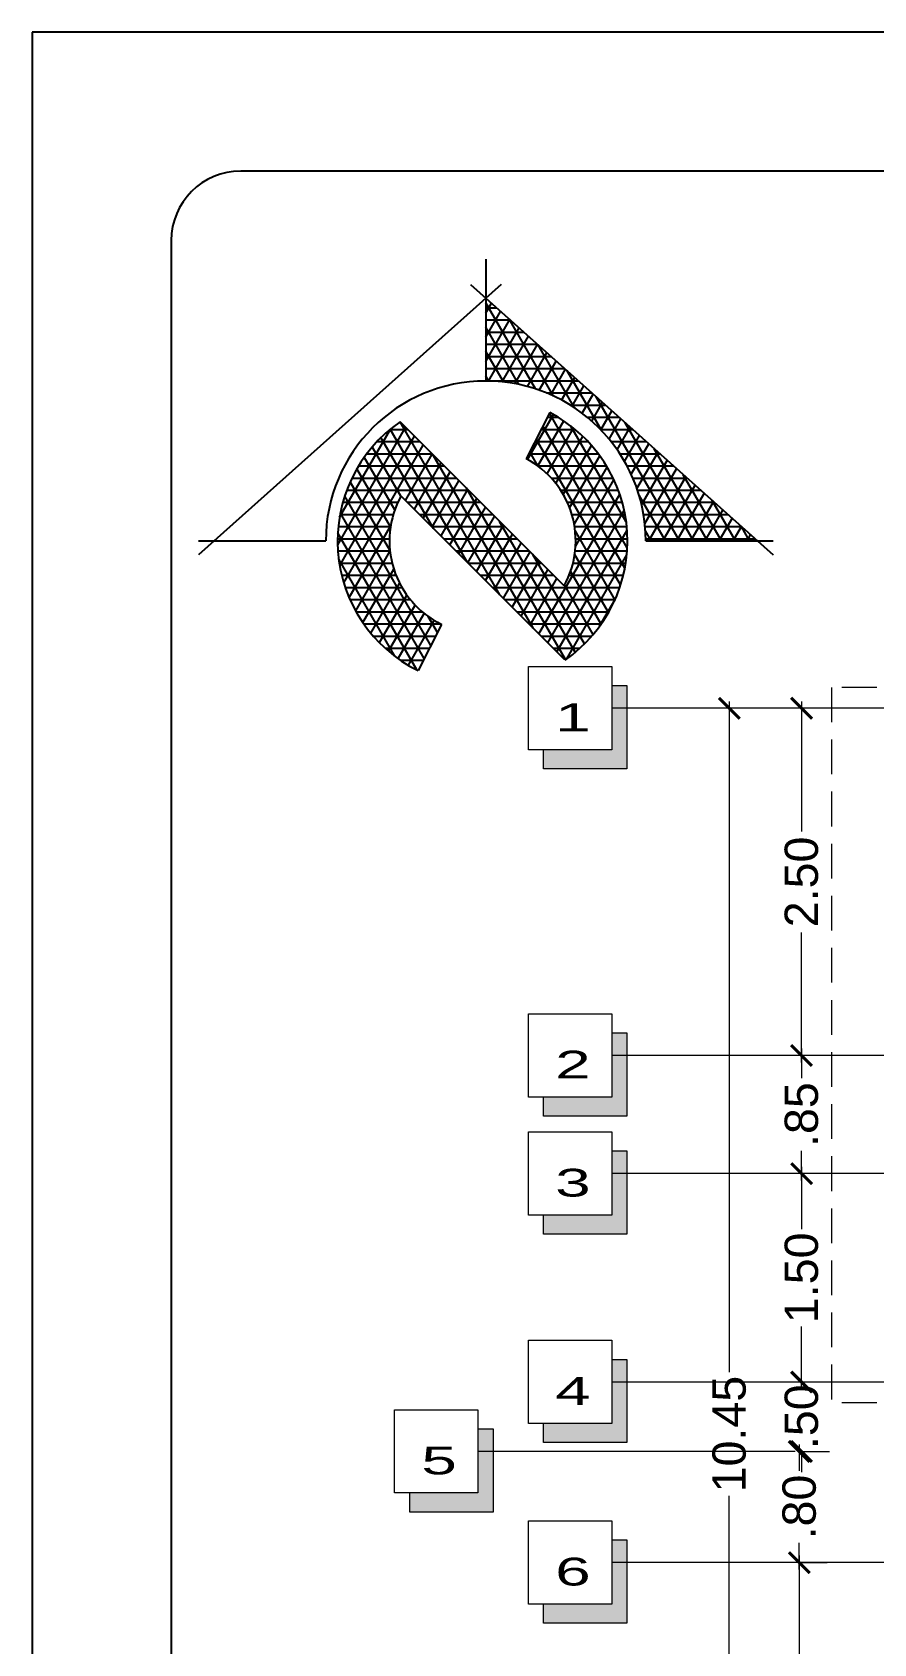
# Model space of a CAD drawing. Header units: millimetres. Extents: x 2647 to 3008, y 1750 to 1934.
# Drawn here: x 2846.49 to 2852.55, y 1834.23 to 1845.83 of the extents above; entities that cross this region are included whole.
import ezdxf

# ---------------------------------------------------------------- set-up
doc = ezdxf.new("R2010")
doc.units = ezdxf.units.MM
doc.linetypes.add('ACAD_ISO02W100', pattern=[15, 12, -3])
doc.linetypes.add('HIDDEN', pattern=[0.375, 0.25, -0.125])
doc.layers.add('.1', color=164, linetype='Continuous', lineweight=5)
doc.layers.add('D', color=135, linetype='Continuous')
doc.styles.add('KA', font='swissck.ttf', dxfattribs={"oblique": 15, "height": 0.25})
doc.styles.get("Standard").update_dxf_attribs({"font": 'arial.ttf'})
doc.dimstyles.new('STANDARD$0', dxfattribs={"dimtxt": 0.15, "dimasz": 0.05, "dimexe": 0.05, "dimexo": 0.05, "dimgap": 0.05, "dimtad": 0, "dimzin": 0, "dimdsep": 46, "dimtxsty": 'Standard', "dimblk": 'DOT', "dimcen": 0.05, "dimdle": 0.05, "dimclrd": 256, "dimclre": 256, "dimclrt": 7, "dimadec": 0, "dimazin": 0, "dimtfac": 1, "dimtix": 1, "dimtofl": 0, "dimtmove": 1, "dimatfit": 0, "dimldrblk": 'OBLIQUE', "dimfxl": 0.05, "dimtolj": 1, "dimtzin": 0, "dimlwd": -1, "dimlwe": -1, "dimarcsym": 0})

# ---------------------------------------------------------------- blocks, each defined once
blk = doc.blocks.new('N2')
at = {"linetype": 'Continuous'}
h = blk.add_hatch(dxfattribs=at)
h.set_pattern_fill('NET3', color=256, scale=0.7, style=0)
h.set_pattern_definition([(0, (-536.70879, -326.41474), (0, 0.0875), []), (60, (-536.70879, -326.41474), (-0.075777223, 0.04375), []), (120, (-536.70879, -326.41474), (-0.075777223, -0.04375), [])])
h.paths.add_polyline_path([(0.57, -2.885, 0.563601), (0.461, -1.104), (0.291, -1.436, -0.418627), (0.563, -2.351), (-0.617, -1.171, 0.570792), (-0.487, -2.961), (-0.318, -2.63, -0.42861), (-0.61, -1.704)])
h.paths.add_polyline_path([(0, -0.28), (0, -0.877, -0.414214), (1.151, -2.028), (1.954, -2.028)])
for p, q in [((0, 0), (0, -0.877)), ((0.111, -0.181), (-2.067, -2.129)), ((-0.111, -0.181), (2.067, -2.129)), ((0.461, -1.104), (0.291, -1.436)), ((0.563, -2.351), (-0.617, -1.171)), ((0.57, -2.885), (-0.61, -1.704)), ((-2.067, -2.028), (-1.151, -2.028)), ((1.151, -2.028), (2.067, -2.028)), ((-0.318, -2.63), (-0.487, -2.961))]:
    blk.add_line(p, q)
for centre, radius, start, end in [((0, -2.028), 1.151, 0, 180), ((-0.023, -2.028), 1.043, 304.7134, 62.336), ((-0.023, -2.028), 1.043, 124.7134, 243.583), ((-0.023, -2.028), 0.67, 331.1276, 61.9896), ((-0.023, -2.028), 0.67, 151.1276, 243.9294)]:
    blk.add_arc(centre, radius, start, end)
blk = doc.blocks.new('_ArchTick')
at = {"color": 0, "linetype": 'ByBlock', "const_width": 0.15}
blk.add_lwpolyline([(-0.5, -0.5), (0.5, 0.5)], dxfattribs=at)
blk = doc.blocks.new('*D300')
at = {"layer": '.1', "ltscale": 0.9, "transparency": 16777216}
for p, q in [((2851.602, 1840.965), (2851.307, 1840.965)), ((2851.507, 1841.015), (2851.507, 1836.185)), ((2851.507, 1830.465), (2851.507, 1835.296)), ((2851.602, 1830.515), (2851.307, 1830.515))]:
    blk.add_line(p, q, dxfattribs=at)
at = {"layer": 'Defpoints', "color": 0, "ltscale": 0.9, "transparency": 16777216}
for p in [(2851.802, 1840.965), (2851.507, 1830.515), (2851.802, 1830.515)]:
    blk.add_point(p, dxfattribs=at)
at = {"layer": '.1', "ltscale": 0.9, "transparency": 16777216, "xscale": 0.15, "yscale": 0.15, "zscale": 0.15}
for p, rotation in [((2851.507, 1840.965), 90), ((2851.507, 1830.515), 270)]:
    blk.add_blockref('_ArchTick', p, dxfattribs=dict(at, rotation=rotation))
at = {"layer": '.1', "color": 7, "ltscale": 0.9, "transparency": 16777216, "insert": (2851.507, 1835.74), "char_height": 0.24, "attachment_point": 5, "rotation": 90}
blk.add_mtext('10.45', dxfattribs=at)
blk = doc.blocks.new('*D301')
at = {"layer": '.1', "ltscale": 0.9, "transparency": 16777216}
for p, q in [((2852.027, 1840.965), (2851.827, 1840.965)), ((2852.027, 1841.015), (2852.027, 1840.079)), ((2852.027, 1838.415), (2852.027, 1839.352)), ((2852.027, 1838.465), (2851.827, 1838.465))]:
    blk.add_line(p, q, dxfattribs=at)
at = {"layer": 'Defpoints', "color": 0, "ltscale": 0.9, "transparency": 16777216}
for p in [(2852.091, 1840.965), (2852.027, 1838.465), (2852.091, 1838.465)]:
    blk.add_point(p, dxfattribs=at)
at = {"layer": '.1', "ltscale": 0.9, "transparency": 16777216, "xscale": 0.15, "yscale": 0.15, "zscale": 0.15}
for p, rotation in [((2852.027, 1840.965), 90), ((2852.027, 1838.465), 270)]:
    blk.add_blockref('_ArchTick', p, dxfattribs=dict(at, rotation=rotation))
at = {"layer": '.1', "color": 7, "lineweight": 5, "ltscale": 0.9, "transparency": 16777216, "insert": (2852.027, 1839.715), "char_height": 0.24, "attachment_point": 5, "rotation": 90}
blk.add_mtext('2.50', dxfattribs=at)
blk = doc.blocks.new('*D302')
at = {"layer": '.1', "ltscale": 0.9, "transparency": 16777216}
for p, q in [((2852.027, 1838.515), (2852.027, 1838.302)), ((2852.027, 1838.465), (2851.827, 1838.465)), ((2852.027, 1837.565), (2852.027, 1837.779)), ((2852.027, 1837.615), (2851.827, 1837.615))]:
    blk.add_line(p, q, dxfattribs=at)
at = {"layer": 'Defpoints', "color": 0, "ltscale": 0.9, "transparency": 16777216}
for p in [(2852.091, 1838.465), (2852.027, 1837.615), (2852.027, 1837.615)]:
    blk.add_point(p, dxfattribs=at)
at = {"layer": '.1', "ltscale": 0.9, "transparency": 16777216, "xscale": 0.15, "yscale": 0.15, "zscale": 0.15}
for p, rotation in [((2852.027, 1838.465), 90), ((2852.027, 1837.615), 270)]:
    blk.add_blockref('_ArchTick', p, dxfattribs=dict(at, rotation=rotation))
at = {"layer": '.1', "color": 7, "lineweight": 5, "ltscale": 0.9, "transparency": 16777216, "insert": (2852.027, 1838.04), "char_height": 0.24, "attachment_point": 5, "rotation": 90}
blk.add_mtext('.85', dxfattribs=at)
blk = doc.blocks.new('*D303')
at = {"layer": '.1', "ltscale": 0.9, "transparency": 16777216}
for p, q in [((2852.027, 1837.665), (2852.027, 1837.215)), ((2852.027, 1837.615), (2851.827, 1837.615)), ((2852.027, 1836.065), (2852.027, 1836.515)), ((2852.027, 1836.115), (2851.827, 1836.115))]:
    blk.add_line(p, q, dxfattribs=at)
at = {"layer": 'Defpoints', "color": 0, "ltscale": 0.9, "transparency": 16777216}
for p in [(2852.027, 1837.615), (2852.027, 1836.115), (2852.027, 1836.115)]:
    blk.add_point(p, dxfattribs=at)
at = {"layer": '.1', "ltscale": 0.9, "transparency": 16777216, "xscale": 0.15, "yscale": 0.15, "zscale": 0.15}
for p, rotation in [((2852.027, 1837.615), 90), ((2852.027, 1836.115), 270)]:
    blk.add_blockref('_ArchTick', p, dxfattribs=dict(at, rotation=rotation))
at = {"layer": '.1', "color": 7, "lineweight": 5, "ltscale": 0.9, "transparency": 16777216, "insert": (2852.027, 1836.865), "char_height": 0.24, "attachment_point": 5, "rotation": 90}
blk.add_mtext('1.50', dxfattribs=at)
blk = doc.blocks.new('*D304')
at = {"layer": '.1', "ltscale": 0.9, "transparency": 16777216}
for p, q in [((2852.027, 1836.115), (2852.027, 1836.265)), ((2852.027, 1836.115), (2851.827, 1836.115)), ((2852.027, 1835.615), (2852.227, 1835.615)), ((2852.027, 1835.615), (2852.027, 1835.465))]:
    blk.add_line(p, q, dxfattribs=at)
at = {"layer": 'Defpoints', "color": 0, "ltscale": 0.9, "transparency": 16777216}
for p in [(2852.027, 1836.115), (2851.98, 1835.615), (2852.027, 1835.615)]:
    blk.add_point(p, dxfattribs=at)
at = {"layer": '.1', "ltscale": 0.9, "transparency": 16777216, "xscale": 0.15, "yscale": 0.15, "zscale": 0.15}
for p, rotation in [((2852.027, 1836.115), 270), ((2852.027, 1835.615), 90)]:
    blk.add_blockref('_ArchTick', p, dxfattribs=dict(at, rotation=rotation))
at = {"layer": '.1', "color": 7, "lineweight": 5, "ltscale": 0.9, "transparency": 16777216, "insert": (2852.027, 1835.865), "char_height": 0.24, "attachment_point": 5, "rotation": 90}
blk.add_mtext('.50', dxfattribs=at)
blk = doc.blocks.new('*D305')
at = {"layer": '.1', "ltscale": 0.9, "transparency": 16777216}
for p, q in [((2852.011, 1835.665), (2852.011, 1835.475)), ((2852.011, 1835.615), (2852.211, 1835.615)), ((2852.011, 1834.765), (2852.011, 1834.956)), ((2852.011, 1834.815), (2852.211, 1834.815))]:
    blk.add_line(p, q, dxfattribs=at)
at = {"layer": 'Defpoints', "color": 0, "ltscale": 0.9, "transparency": 16777216}
for p in [(2851.905, 1835.615), (2851.905, 1834.815), (2852.011, 1834.815)]:
    blk.add_point(p, dxfattribs=at)
at = {"layer": '.1', "ltscale": 0.9, "transparency": 16777216, "xscale": 0.15, "yscale": 0.15, "zscale": 0.15}
for p, rotation in [((2852.011, 1835.615), 90), ((2852.011, 1834.815), 270)]:
    blk.add_blockref('_ArchTick', p, dxfattribs=dict(at, rotation=rotation))
at = {"layer": '.1', "color": 7, "lineweight": 5, "ltscale": 0.9, "transparency": 16777216, "insert": (2852.011, 1835.215), "char_height": 0.24, "attachment_point": 5, "rotation": 90}
blk.add_mtext('.80', dxfattribs=at)
blk = doc.blocks.new('*D306')
at = {"layer": '.1', "ltscale": 0.9, "transparency": 16777216}
for p, q in [((2852.011, 1834.865), (2852.011, 1833.032)), ((2852.011, 1834.815), (2852.211, 1834.815)), ((2852.011, 1830.465), (2852.011, 1832.299)), ((2852.011, 1830.515), (2851.811, 1830.515))]:
    blk.add_line(p, q, dxfattribs=at)
at = {"layer": 'Defpoints', "color": 0, "ltscale": 0.9, "transparency": 16777216}
for p in [(2851.905, 1834.815), (2852.011, 1830.515), (2852.011, 1830.515)]:
    blk.add_point(p, dxfattribs=at)
at = {"layer": '.1', "ltscale": 0.9, "transparency": 16777216, "xscale": 0.15, "yscale": 0.15, "zscale": 0.15}
for p, rotation in [((2852.011, 1834.815), 90), ((2852.011, 1830.515), 270)]:
    blk.add_blockref('_ArchTick', p, dxfattribs=dict(at, rotation=rotation))
at = {"layer": '.1', "color": 7, "lineweight": 5, "ltscale": 0.9, "transparency": 16777216, "insert": (2852.011, 1832.665), "char_height": 0.24, "attachment_point": 5, "rotation": 90}
blk.add_mtext('4.30', dxfattribs=at)
blk = doc.blocks.new('kadr')
at = {"ltscale": 0.01}
for p, q in [((280.693, -212.825), (250.993, -212.825)), ((250.993, -212.825), (250.993, -233.825)), ((279.193, -213.825), (252.493, -213.825)), ((251.993, -214.325), (251.993, -232.325))]:
    blk.add_line(p, q, dxfattribs=at)
blk.add_arc((252.493, -214.325), 0.5, 90, 180, dxfattribs=at)
blk = doc.blocks.new('bb')
at = {"color": 1, "linetype": 'ACAD_ISO02W100', "lineweight": 20}
blk.add_blockref('kadr', (63.098, 15.786), dxfattribs=at)

msp = doc.modelspace()

# ---------------------------------------------------------------- hatches: boundary and pattern name
at = {"layer": 'D', "linetype": 'Continuous', "lineweight": 5}
for points in [[(2850.771, 1841.128), (2850.661, 1841.128), (2850.661, 1840.666), (2850.171, 1840.666), (2850.171, 1840.529), (2850.771, 1840.529)], [(2850.771, 1838.628), (2850.661, 1838.628), (2850.661, 1838.166), (2850.171, 1838.166), (2850.171, 1838.029), (2850.771, 1838.029)], [(2850.771, 1837.778), (2850.661, 1837.778), (2850.661, 1837.316), (2850.171, 1837.316), (2850.171, 1837.179), (2850.771, 1837.179)], [(2850.771, 1836.278), (2850.661, 1836.278), (2850.661, 1835.816), (2850.171, 1835.816), (2850.171, 1835.679), (2850.771, 1835.679)], [(2849.809, 1835.778), (2849.699, 1835.778), (2849.699, 1835.316), (2849.209, 1835.316), (2849.209, 1835.179), (2849.809, 1835.179)], [(2850.771, 1834.978), (2850.661, 1834.978), (2850.661, 1834.516), (2850.171, 1834.516), (2850.171, 1834.379), (2850.771, 1834.379)]]:
    msp.add_hatch(color=8, dxfattribs=at).paths.add_polyline_path(points)

# ---------------------------------------------------------------- linework, layer by layer
at = {"color": 8, "linetype": 'HIDDEN', "lineweight": 5}
for p, q in [((2852.243, 1841.115), (2852.243, 1835.965)), ((2852.943, 1841.115), (2852.243, 1841.115)), ((2852.943, 1835.965), (2852.243, 1835.965))]:
    msp.add_line(p, q, dxfattribs=at)
at = {"layer": 'D', "color": 8, "linetype": 'Continuous', "lineweight": 5}
for p, q in [((2852.943, 1840.965), (2850.661, 1840.965)), ((2852.943, 1838.465), (2850.661, 1838.465)), ((2852.943, 1837.615), (2850.661, 1837.615)), ((2852.943, 1836.115), (2850.661, 1836.115)), ((2851.98, 1835.615), (2849.699, 1835.615)), ((2852.943, 1834.815), (2850.661, 1834.815))]:
    msp.add_line(p, q, dxfattribs=at)
for points in [[(2850.062, 1841.265), (2850.661, 1841.265), (2850.661, 1840.666), (2850.062, 1840.666)], [(2850.062, 1838.765), (2850.661, 1838.765), (2850.661, 1838.166), (2850.062, 1838.166)], [(2850.062, 1837.915), (2850.661, 1837.915), (2850.661, 1837.316), (2850.062, 1837.316)], [(2850.062, 1836.415), (2850.661, 1836.415), (2850.661, 1835.816), (2850.062, 1835.816)], [(2849.099, 1835.915), (2849.699, 1835.915), (2849.699, 1835.316), (2849.099, 1835.316)], [(2850.062, 1835.115), (2850.661, 1835.115), (2850.661, 1834.516), (2850.062, 1834.516)]]:
    msp.add_lwpolyline(points, close=True, dxfattribs=at)
for points in [[(2850.661, 1841.128), (2850.771, 1841.128), (2850.771, 1840.529), (2850.171, 1840.529), (2850.171, 1840.666)], [(2850.661, 1838.628), (2850.771, 1838.628), (2850.771, 1838.029), (2850.171, 1838.029), (2850.171, 1838.166)], [(2850.661, 1837.778), (2850.771, 1837.778), (2850.771, 1837.179), (2850.171, 1837.179), (2850.171, 1837.316)], [(2850.661, 1836.278), (2850.771, 1836.278), (2850.771, 1835.679), (2850.171, 1835.679), (2850.171, 1835.816)], [(2849.699, 1835.778), (2849.809, 1835.778), (2849.809, 1835.179), (2849.209, 1835.179), (2849.209, 1835.316)], [(2850.661, 1834.978), (2850.771, 1834.978), (2850.771, 1834.379), (2850.171, 1834.379), (2850.171, 1834.516)]]:
    msp.add_lwpolyline(points, dxfattribs=at)

# ---------------------------------------------------------------- block references
at = {"color": 1, "linetype": 'ACAD_ISO02W100', "lineweight": 20}
msp.add_blockref('bb', (2532.401, 2042.871), dxfattribs=at)
at = {"layer": 'D', "linetype": 'Continuous'}
msp.add_blockref('N2', (2849.755, 1844.198), dxfattribs=at)

# ---------------------------------------------------------------- texts
at = {"layer": 'D', "color": 8, "linetype": 'Continuous', "lineweight": 5, "style": 'KA', "width": 2}
for s, p in [('1', (2850.255, 1840.8)), ('2', (2850.255, 1838.3)), ('3', (2850.255, 1837.45)), ('4', (2850.255, 1835.95)), ('5', (2849.292, 1835.45)), ('6', (2850.255, 1834.65))]:
    msp.add_text(s, height=0.2, dxfattribs=at).set_placement(p)

# ---------------------------------------------------------------- dimensions: what is measured, and where the dimension line sits
at = {"layer": '.1', "color": 8, "ltscale": 0.9}
dim = msp.add_linear_dim(base=(2851.507, 1830.515), p1=(2851.802, 1840.965), p2=(2851.802, 1830.515), angle=90, dimstyle='STANDARD$0', override={"dimtxt": 0.24, "dimasz": 0.15, "dimexe": 0.2, "dimexo": 0.2, "dimzin": 4, "dimblk": 'ArchTick', "dimcen": 0.15, "dimadec": 1, "dimazin": 3, "dimtm": 1e-09, "dimldrblk": 'ArchTick', "dimfxl": 2, "dimfxlon": 1, "dimtolj": 0, "dimarcsym": 1}, dxfattribs=at)
dim.commit()
dim.dimension.update_dxf_attribs({"geometry": '*D300', "text_midpoint": (2851.507, 1835.74)})
at = {"layer": '.1', "color": 8, "lineweight": 5, "ltscale": 0.9}
for base, p1, p2, picture, middle in [((2852.027, 1838.465), (2852.091, 1840.965), (2852.091, 1838.465), '*D301', (2852.027, 1839.715)), ((2852.027, 1836.115), (2852.027, 1837.615), (2852.027, 1836.115), '*D303', (2852.027, 1836.865)), ((2852.027, 1835.615), (2852.027, 1836.115), (2851.98, 1835.615), '*D304', (2852.027, 1835.865)), ((2852.011, 1834.815), (2851.905, 1835.615), (2851.905, 1834.815), '*D305', (2852.011, 1835.215)), ((2852.011, 1830.515), (2851.905, 1834.815), (2852.011, 1830.515), '*D306', (2852.011, 1832.665))]:
    dim = msp.add_linear_dim(base=base, p1=p1, p2=p2, angle=90, dimstyle='STANDARD$0', override={"dimtxt": 0.24, "dimasz": 0.15, "dimexe": 0.2, "dimexo": 0.2, "dimzin": 4, "dimblk": 'ArchTick', "dimcen": 0.15, "dimadec": 1, "dimazin": 3, "dimtm": 1e-09, "dimldrblk": 'ArchTick', "dimfxl": 2, "dimfxlon": 1, "dimtolj": 0, "dimarcsym": 1}, dxfattribs=at)
    dim.commit()
    dim.dimension.update_dxf_attribs({"geometry": picture, "text_midpoint": middle})
at = {"layer": '.1', "lineweight": 5, "ltscale": 0.9}
dim = msp.add_linear_dim(base=(2852.027, 1837.615), p1=(2852.091, 1838.465), p2=(2852.027, 1837.615), angle=90, dimstyle='STANDARD$0', override={"dimtxt": 0.24, "dimasz": 0.15, "dimexe": 0.2, "dimexo": 0.2, "dimzin": 4, "dimblk": 'ArchTick', "dimcen": 0.15, "dimadec": 1, "dimazin": 3, "dimtm": 1e-09, "dimldrblk": 'ArchTick', "dimfxl": 2, "dimfxlon": 1, "dimtolj": 0, "dimarcsym": 1}, dxfattribs=at)
dim.commit()
dim.dimension.update_dxf_attribs({"geometry": '*D302', "text_midpoint": (2852.027, 1838.04)})

doc.saveas('drawing.dxf')
